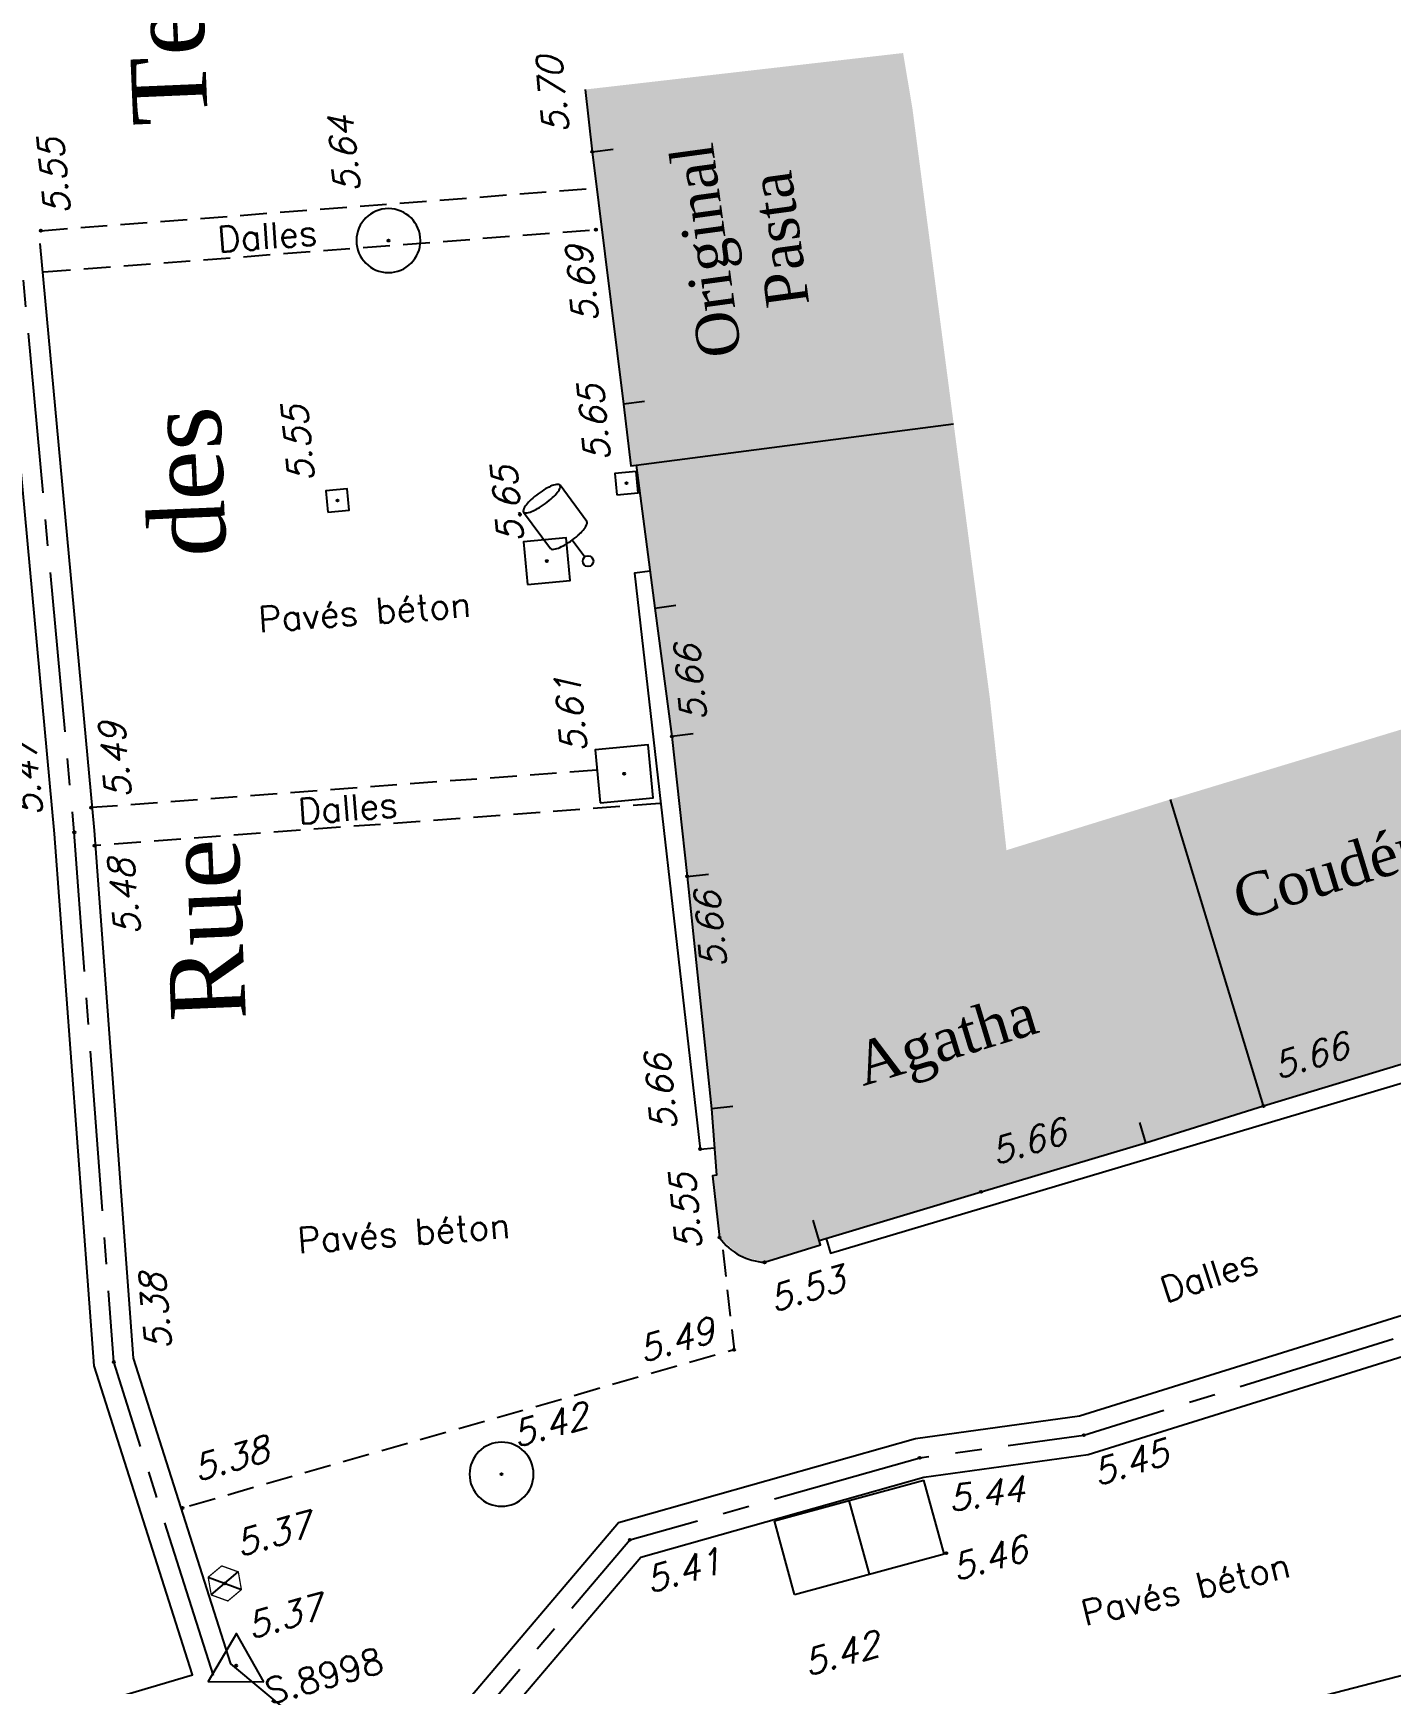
# Model space of a CAD drawing. Header units: metres. Extents: x 1379206 to 1379549, y 5225925 to 5226061.
# Drawn here: x 1379416.49 to 1379429.2, y 5226003.26 to 5226018.72 of the extents above; entities that cross this region are included whole.
import ezdxf
from ezdxf.enums import TextEntityAlignment as Align

# ---------------------------------------------------------------- set-up
doc = ezdxf.new("R2010")
doc.units = ezdxf.units.M
doc.header["$LTSCALE"] = 2
doc.header["$PDMODE"] = 32
doc.header["$PDSIZE"] = 0.02
doc.linetypes.add('AXES2', pattern=[1.125, 0.75, -0.125, 0.125, -0.125])
doc.linetypes.add('CACHE2', pattern=[0.1875, 0.125, -0.0625])
doc.layers.get('0').update_dxf_attribs({"color": 2})
for name, color, linetype in [('AEP_BC_HEX', 4, 'Continuous'), ('BA_COMMERC', 7, 'Continuous'), ('BA_SEUIL', 8, 'Continuous'), ('BA_VITRINE', 6, 'Continuous'), ('BORD_CC1', 7, 'AXES2'), ('BORD_REVET', 7, 'CACHE2'), ('EP_BRANCH', 5, 'Continuous'), ('EU_REGARD', 3, 'Continuous'), ('GDF_REG_CA', 30, 'Continuous'), ('MO_POUBEL', 7, 'Continuous'), ('PTT_CHAMB2', 3, 'Continuous'), ('STATION', 6, 'Continuous'), ('STATION_MAT', 6, 'Continuous'), ('SYMBOLE', 7, 'Continuous'), ('TopoAlt', 7, 'Continuous'), ('Topojis', 7, 'Continuous'), ('TXT_DETAIL', 7, 'Continuous'), ('TXT_NOM_BA', 7, 'Continuous'), ('TXT_ROUTE', 7, 'Continuous')]:
    doc.layers.add(name, color=color, linetype=linetype)
doc.styles.get("Standard").update_dxf_attribs({"font": 'romans.shx'})
doc.styles.add('TNR', font='times.ttf', dxfattribs={"width": 0.999})

# ---------------------------------------------------------------- blocks, each defined once
blk = doc.blocks.new('Tcpoint')
at = {"color": 0}
blk.add_point((0, 0), dxfattribs=at)
at = {"layer": 'TopoAlt'}
blk.add_attdef('ALT', (0.2, 0.2), '', height=0.24, dxfattribs=at)
blk = doc.blocks.new('t003')
at = {"color": 0}
blk.add_line((0, 0), (0, 0), dxfattribs=at)
blk.add_lwpolyline([(0.259834, -0.149954), (-0.000053, 0.3), (-0.259781, -0.150046)], close=True, dxfattribs=at)
blk = doc.blocks.new('CB002')
at = {"color": 0, "linetype": 'Continuous'}
for p, q in [((0, 1), (0, 0)), ((0, 1), (1, 1)), ((0.5, 1), (0.5, 0)), ((1, 1), (1, 0)), ((0, 0), (1, 0))]:
    blk.add_line(p, q, dxfattribs=at)
blk = doc.blocks.new('u014')
at = {"color": 0}
blk.add_line((0, 0), (0, 0), dxfattribs=at)
blk.add_circle((0, 0), 0.3, dxfattribs=at)
blk = doc.blocks.new('CB019')
at = {"color": 0}
for p, q in [((-0.156, -0.057), (0.156, 0.057)), ((-0.126, 0.109), (0.126, -0.109))]:
    blk.add_line(p, q, dxfattribs=at)
at = {"color": 0, "const_width": 0.012}
blk.add_lwpolyline([(-0.03, -0.164), (0.126, -0.109), (0.156, 0.057), (0.03, 0.164), (-0.126, 0.109), (-0.156, -0.057)], close=True, dxfattribs=at)
blk = doc.blocks.new('CB012')
at = {"color": 0}
blk.add_line((0, 0), (0, 0), dxfattribs=at)
blk.add_lwpolyline([(-0.1, -0.1), (-0.1, 0.1), (0.1, 0.1), (0.1, -0.1)], close=True, dxfattribs=at)
blk = doc.blocks.new('CB014')
at = {"color": 0}
blk.add_line((0, 0), (0, 0), dxfattribs=at)
blk.add_lwpolyline([(-0.2, -0.2), (-0.2, 0.2), (0.2, 0.2), (0.2, -0.2)], close=True, dxfattribs=at)
blk = doc.blocks.new('CB020')
at = {"color": 0}
for p, q in [((-0.212, 0.729), (-0.212, 0.304)), ((0.212, 0.304), (0.212, 0.729)), ((0, 0.248), (0, 0.05))]:
    blk.add_line(p, q, dxfattribs=at)
blk.add_lwpolyline([(-0.212, 0.729, 0.254607), (-0.203, 0.712, 0.078184), (-0.15, 0.688, 0.037786), (-0.087, 0.677, 0.027603), (0, 0.672, 0.027603), (0.087, 0.677, 0.037786), (0.15, 0.688, 0.078184), (0.203, 0.712, 0.254607), (0.212, 0.729, 0.254607), (0.203, 0.745, 0.078184), (0.15, 0.769, 0.037786), (0.087, 0.781, 0.027603), (0, 0.785, 0.027603), (-0.087, 0.781, 0.037786), (-0.15, 0.769, 0.078184), (-0.203, 0.745, 0.254607)], format="xyb", close=True, dxfattribs=at)
blk.add_circle((0, 0), 0.05, dxfattribs=at)
for centre, radius, start, end in [((-0.192, 0.304), 0.0197, 180, 237.1376), ((-0.102, 0.445), 0.187, 237.1376, 255.0197), ((-0.041, 0.673), 0.423, 255.0197, 263.6754), ((0, 1.039), 0.792, 263.6754, 270), ((0, 1.039), 0.792, 270, 276.3246), ((0.041, 0.673), 0.423, 276.3246, 284.9803), ((0.102, 0.445), 0.187, 284.9803, 302.8624), ((0.192, 0.304), 0.0197, 302.8624, 0)]:
    blk.add_arc(centre, radius, start, end, dxfattribs=at)
blk = doc.blocks.new('CB015')
at = {"color": 0}
blk.add_line((0, 0), (0, 0), dxfattribs=at)
blk.add_lwpolyline([(-0.25, -0.25), (-0.25, 0.25), (0.25, 0.25), (0.25, -0.25)], close=True, dxfattribs=at)

msp = doc.modelspace()

# ---------------------------------------------------------------- hatches: boundary and pattern name
at = {"layer": 'BA_COMMERC'}
h = msp.add_hatch(color=9, dxfattribs=at)
edge = h.paths.add_edge_path()
edge.add_line((1379459.841, 5226019.832), (1379460.519, 5226020.286))
edge.add_line((1379460.519, 5226020.286), (1379464.028, 5226022.657))
edge.add_line((1379464.028, 5226022.657), (1379464.486, 5226022.969))
edge.add_line((1379464.486, 5226022.969), (1379464.441, 5226023.035))
edge.add_line((1379464.441, 5226023.035), (1379464.749, 5226023.243))
edge.add_line((1379464.749, 5226023.243), (1379468.091, 5226025.462))
edge.add_line((1379468.091, 5226025.462), (1379468.376, 5226025.686))
edge.add_line((1379468.376, 5226025.686), (1379468.486, 5226025.52))
edge.add_line((1379468.486, 5226025.52), (1379468.86, 5226025.766))
edge.add_line((1379468.86, 5226025.766), (1379469.755, 5226026.351))
edge.add_line((1379469.755, 5226026.351), (1379470.108, 5226026.592))
edge.add_line((1379470.108, 5226026.592), (1379470.012, 5226026.733))
edge.add_line((1379470.012, 5226026.733), (1379470.367, 5226026.972))
edge.add_line((1379470.367, 5226026.972), (1379471.045, 5226027.637))
edge.add_line((1379471.045, 5226027.637), (1379471.175, 5226027.749))
edge.add_line((1379471.175, 5226027.749), (1379471.278, 5226027.63))
edge.add_line((1379471.278, 5226027.63), (1379471.971, 5226028.228))
edge.add_line((1379471.971, 5226028.228), (1379471.886, 5226028.327))
edge.add_line((1379471.886, 5226028.327), (1379472.643, 5226028.953))
edge.add_line((1379472.643, 5226028.953), (1379474.068, 5226030.201))
edge.add_line((1379474.068, 5226030.201), (1379474.779, 5226030.85))
edge.add_line((1379474.779, 5226030.85), (1379474.864, 5226030.752))
edge.add_line((1379474.864, 5226030.752), (1379475.564, 5226031.357))
edge.add_line((1379475.564, 5226031.357), (1379475.439, 5226031.501))
edge.add_line((1379475.439, 5226031.501), (1379475.902, 5226031.798))
edge.add_line((1379475.902, 5226031.798), (1379476.011, 5226032.161))
edge.add_line((1379476.011, 5226032.161), (1379476.135, 5226032.122))
edge.add_line((1379476.135, 5226032.122), (1379476.4, 5226032.971))
edge.add_line((1379476.4, 5226032.971), (1379476.272, 5226033.011))
edge.add_line((1379476.272, 5226033.011), (1379477.176, 5226035.925))
edge.add_line((1379477.176, 5226035.925), (1379477.878, 5226038.259))
edge.add_line((1379477.878, 5226038.259), (1379477.93, 5226038.293))
edge.add_line((1379477.93, 5226038.293), (1379478.789, 5226041.116))
edge.add_line((1379478.789, 5226041.116), (1379478.894, 5226041.082))
edge.add_line((1379478.894, 5226041.082), (1379479.17, 5226041.915))
edge.add_line((1379479.17, 5226041.915), (1379479.056, 5226041.953))
edge.add_line((1379479.056, 5226041.953), (1379479.145, 5226042.307))
edge.add_line((1379479.145, 5226042.307), (1379476.029, 5226043.181))
edge.add_line((1379476.029, 5226043.181), (1379474.884, 5226039.154))
edge.add_line((1379474.884, 5226039.154), (1379474.171, 5226036.857))
edge.add_line((1379474.171, 5226036.857), (1379473.087, 5226033.556))
edge.add_line((1379473.087, 5226033.556), (1379471.239, 5226031.769))
edge.add_line((1379471.239, 5226031.769), (1379469.082, 5226030.063))
edge.add_line((1379469.082, 5226030.063), (1379468.652, 5226029.724))
edge.add_line((1379468.652, 5226029.724), (1379465.355, 5226027.49))
edge.add_line((1379465.355, 5226027.49), (1379464.696, 5226027.042))
edge.add_line((1379464.696, 5226027.042), (1379461.05, 5226024.596))
edge.add_line((1379461.05, 5226024.596), (1379460.145, 5226023.944))
edge.add_line((1379460.145, 5226023.944), (1379458.693, 5226023.076))
edge.add_line((1379458.693, 5226023.076), (1379456.469, 5226021.825))
edge.add_line((1379456.469, 5226021.825), (1379453.891, 5226020.429))
edge.add_line((1379453.891, 5226020.429), (1379451.368, 5226018.962))
edge.add_line((1379451.368, 5226018.962), (1379448.616, 5226018.23))
edge.add_line((1379448.616, 5226018.23), (1379444.459, 5226016.968))
edge.add_line((1379444.459, 5226016.968), (1379443.585, 5226016.709))
edge.add_line((1379443.585, 5226016.709), (1379440.148, 5226015.695))
edge.add_line((1379440.148, 5226015.695), (1379438.598, 5226015.228))
edge.add_line((1379438.598, 5226015.228), (1379434.086, 5226013.763))
edge.add_line((1379434.086, 5226013.763), (1379431.001, 5226012.734))
edge.add_line((1379431.001, 5226012.734), (1379429.364, 5226012.211))
edge.add_line((1379429.364, 5226012.211), (1379427.135, 5226011.536))
edge.add_line((1379427.135, 5226011.536), (1379425.61, 5226011.064))
edge.add_line((1379425.61, 5226011.064), (1379425.454, 5226012.491))
edge.add_line((1379425.454, 5226012.491), (1379425.29, 5226013.724))
edge.add_line((1379425.29, 5226013.724), (1379424.73, 5226018.004))
edge.add_line((1379424.73, 5226018.004), (1379424.642, 5226018.531))
edge.add_line((1379424.642, 5226018.531), (1379421.662, 5226018.189))
edge.add_line((1379421.662, 5226018.189), (1379421.729, 5226017.605))
edge.add_line((1379421.729, 5226017.605), (1379422.021, 5226015.241))
edge.add_line((1379422.021, 5226015.241), (1379422.091, 5226014.663))
edge.add_line((1379422.091, 5226014.663), (1379422.141, 5226014.669))
edge.add_line((1379422.141, 5226014.669), (1379422.316, 5226013.332))
edge.add_line((1379422.316, 5226013.332), (1379422.476, 5226012.129))
edge.add_line((1379422.476, 5226012.129), (1379422.619, 5226010.819))
edge.add_line((1379422.619, 5226010.819), (1379422.846, 5226008.642))
edge.add_line((1379422.846, 5226008.642), (1379422.895, 5226008.019))
edge.add_line((1379422.895, 5226008.019), (1379422.855, 5226008.014))
edge.add_line((1379422.855, 5226008.014), (1379422.922, 5226007.436))
edge.add_line((1379422.922, 5226007.436), (1379423.113, 5226007.268))
edge.add_line((1379423.113, 5226007.268), (1379423.344, 5226007.204))
edge.add_line((1379423.344, 5226007.204), (1379423.868, 5226007.369))
edge.add_line((1379423.868, 5226007.369), (1379423.856, 5226007.407))
edge.add_line((1379423.856, 5226007.407), (1379426.912, 5226008.322))
edge.add_line((1379426.912, 5226008.322), (1379428.018, 5226008.668))
edge.add_line((1379428.018, 5226008.668), (1379431.011, 5226009.575))
edge.add_line((1379431.011, 5226009.575), (1379431.916, 5226009.808))
edge.add_line((1379431.916, 5226009.808), (1379432.611, 5226010.047))
edge.add_line((1379432.611, 5226010.047), (1379432.625, 5226009.999))
edge.add_line((1379432.625, 5226009.999), (1379433.098, 5226010.137))
edge.add_line((1379433.098, 5226010.137), (1379433.078, 5226010.204))
edge.add_line((1379433.078, 5226010.204), (1379433.522, 5226010.33))
edge.add_line((1379433.522, 5226010.33), (1379433.5, 5226010.407))
edge.add_line((1379433.5, 5226010.407), (1379434.829, 5226010.851))
edge.add_line((1379434.829, 5226010.851), (1379435.784, 5226011.153))
edge.add_line((1379435.784, 5226011.153), (1379437.04, 5226011.523))
edge.add_line((1379437.04, 5226011.523), (1379437.064, 5226011.436))
edge.add_line((1379437.064, 5226011.436), (1379437.785, 5226011.635))
edge.add_line((1379437.785, 5226011.635), (1379439.557, 5226012.187))
edge.add_line((1379439.557, 5226012.187), (1379441.942, 5226012.877))
edge.add_line((1379441.942, 5226012.877), (1379442.978, 5226013.171))
edge.add_line((1379442.978, 5226013.171), (1379446.413, 5226014.272))
edge.add_line((1379446.413, 5226014.272), (1379446.968, 5226014.412))
edge.add_line((1379446.968, 5226014.412), (1379450.407, 5226015.504))
edge.add_line((1379450.407, 5226015.504), (1379451.213, 5226015.762))
edge.add_line((1379451.213, 5226015.762), (1379451.416, 5226015.4))
edge.add_line((1379451.416, 5226015.4), (1379451.775, 5226015.588))
edge.add_line((1379451.775, 5226015.588), (1379451.804, 5226015.536))
edge.add_line((1379451.804, 5226015.536), (1379452.405, 5226015.877))
edge.add_line((1379452.405, 5226015.877), (1379452.312, 5226016.041))
edge.add_line((1379452.312, 5226016.041), (1379454.389, 5226017.248))
edge.add_line((1379454.389, 5226017.248), (1379454.49, 5226017.067))
edge.add_line((1379454.49, 5226017.067), (1379455.001, 5226017.351))
edge.add_line((1379455.001, 5226017.351), (1379454.914, 5226017.508))
edge.add_line((1379454.914, 5226017.508), (1379457.529, 5226018.98))
edge.add_line((1379457.529, 5226018.98), (1379457.616, 5226018.822))
edge.add_line((1379457.616, 5226018.822), (1379458.089, 5226019.088))
edge.add_line((1379458.089, 5226019.088), (1379458.045, 5226019.166))
edge.add_line((1379458.045, 5226019.166), (1379458.114, 5226019.187))
edge.add_line((1379458.114, 5226019.187), (1379458.136, 5226019.153))
edge.add_line((1379458.136, 5226019.153), (1379458.315, 5226019.271))
edge.add_line((1379458.315, 5226019.271), (1379459.236, 5226019.763))
edge.add_line((1379459.236, 5226019.763), (1379459.649, 5226020))
edge.add_line((1379459.649, 5226020), (1379459.72, 5226019.905))
edge.add_arc((1379459.87, 5226020.017), 0.187, 216.5712, 261.0281)

# ---------------------------------------------------------------- linework, layer by layer
for points in [[(1379421.662, 5226018.189), (1379421.729, 5226017.605), (1379421.927, 5226017.629)], [(1379422.22, 5226015.266), (1379422.021, 5226015.241), (1379422.091, 5226014.663), (1379422.141, 5226014.669), (1379422.316, 5226013.332), (1379422.514, 5226013.358)], [(1379422.141, 5226014.669), (1379425.115, 5226015.058)], [(1379422.674, 5226012.155), (1379422.476, 5226012.129), (1379422.619, 5226010.819), (1379422.818, 5226010.84)], [(1379426.855, 5226008.514), (1379426.912, 5226008.322), (1379428.018, 5226008.668), (1379427.148, 5226011.54)]]:
    msp.add_lwpolyline(points, dxfattribs=at)
msp.add_lwpolyline([(1379423.045, 5226008.663), (1379422.846, 5226008.642), (1379422.895, 5226008.019), (1379422.855, 5226008.014), (1379422.922, 5226007.436, 0.116256), (1379423.113, 5226007.268, 0.109897), (1379423.344, 5226007.204), (1379423.868, 5226007.369), (1379423.856, 5226007.407), (1379423.798, 5226007.599)], format="xyb", dxfattribs=at)
at = {"layer": 'BA_SEUIL', "flags": 128}
for points in [[(1379421.729, 5226017.605), (1379422.021, 5226015.241)], [(1379422.316, 5226013.332), (1379422.476, 5226012.129)], [(1379425.372, 5226007.864), (1379426.912, 5226008.322)]]:
    msp.add_lwpolyline(points, dxfattribs=at)
at = {"layer": 'BA_SEUIL'}
for points in [[(1379422.271, 5226013.677), (1379422.126, 5226013.658), (1379422.741, 5226008.265), (1379422.875, 5226008.276)], [(1379423.92, 5226007.426), (1379423.961, 5226007.29), (1379432.339, 5226009.785), (1379432.287, 5226009.935)]]:
    msp.add_lwpolyline(points, dxfattribs=at)
at = {"layer": 'BA_VITRINE'}
for points in [[(1379422.619, 5226010.819), (1379422.846, 5226008.642)], [(1379428.018, 5226008.668), (1379431.011, 5226009.575), (1379430.829, 5226010.178)], [(1379423.856, 5226007.407), (1379425.372, 5226007.864)]]:
    msp.add_lwpolyline(points, dxfattribs=at)
at = {"layer": 'BORD_CC1', "linetype": 'Continuous', "flags": 128}
for points in [[(1379378.552, 5225991.448), (1379384.392, 5225993.267), (1379394.023, 5225996.221), (1379403.675, 5225999.123), (1379412.877, 5226001.829), (1379417.985, 5226003.34), (1379417.064, 5226006.235), (1379416.693, 5226011.217), (1379416.187, 5226016.714)], [(1379416.555, 5226016.748), (1379417.062, 5226011.248), (1379417.43, 5226006.305), (1379418.341, 5226003.442), (1379419.571, 5226002.416)], [(1379419.939, 5226002.37), (1379421.976, 5226004.767), (1379424.759, 5226005.553), (1379426.295, 5226005.765), (1379436.203, 5226008.858), (1379447.083, 5226012.502)], [(1379420.221, 5226002.131), (1379422.185, 5226004.441), (1379424.835, 5226005.19), (1379426.375, 5226005.402), (1379436.317, 5226008.506), (1379447.201, 5226012.151)], [(1379420.277, 5226002.075), (1379422.731, 5226001.513), (1379426.947, 5226002.723), (1379437.167, 5226005.371), (1379441.065, 5226006.333), (1379448.749, 5226008.68)]]:
    msp.add_lwpolyline(points, dxfattribs=at)
at = {"layer": 'BORD_CC1', "flags": 128}
for points in [[(1379418.181, 5226003.334), (1379417.247, 5226006.27), (1379416.877, 5226011.232), (1379416.371, 5226016.731)], [(1379420.08, 5226002.25), (1379422.081, 5226004.604), (1379424.797, 5226005.372), (1379426.335, 5226005.584), (1379436.26, 5226008.682), (1379447.142, 5226012.327)]]:
    msp.add_lwpolyline(points, dxfattribs=at)
at = {"layer": 'BORD_REVET', "flags": 128}
for points in [[(1379416.563, 5226016.867), (1379421.741, 5226017.264)], [(1379416.593, 5226016.48), (1379421.771, 5226016.877)], [(1379421.77, 5226011.814), (1379417.041, 5226011.463)], [(1379422.362, 5226011.501), (1379417.068, 5226011.107)], [(1379422.953, 5226007.32), (1379423.058, 5226006.384), (1379417.89, 5226004.902)]]:
    msp.add_lwpolyline(points, dxfattribs=at)

# ---------------------------------------------------------------- block references
at = {"layer": 'AEP_BC_HEX', "yscale": -1.000000000289614, "rotation": 359.5638940269182}
msp.add_blockref('CB019', (1379418.287, 5226004.196), dxfattribs=at)
at = {"layer": 'EP_BRANCH', "yscale": -1.000000000289614, "rotation": 95.38175336405413}
msp.add_blockref('CB012', (1379422.05, 5226014.502), dxfattribs=at)
at = {"layer": 'EU_REGARD', "yscale": -1.000000000289614}
for p, rotation in [((1379419.82, 5226016.774), 95.38175336405413), ((1379420.88, 5226005.219), 359.5638940269182)]:
    msp.add_blockref('u014', p, dxfattribs=dict(at, rotation=rotation))
at = {"layer": 'GDF_REG_CA', "yscale": -1.000000000289614, "rotation": 95.38175336405413}
msp.add_blockref('CB012', (1379419.343, 5226014.339), dxfattribs=at)
at = {"layer": 'MO_POUBEL', "rotation": 36.44867001805896}
msp.add_blockref('CB020', (1379421.69, 5226013.771), dxfattribs=at)
at = {"layer": 'PTT_CHAMB2', "xscale": 1.451817915545865, "yscale": -0.7144821665818705, "rotation": 15.28781248292081}
msp.add_blockref('CB002', (1379423.437, 5226004.781), dxfattribs=at)
at = {"layer": 'STATION'}
ref = msp.add_blockref('Tcpoint', (1379418.393, 5226003.426), dxfattribs=dict(at, rotation=15.99643853119058))
ref.add_attrib('MAT', 'S.8998', (1379418.707, 5226003.058), dxfattribs={"layer": 'STATION_MAT', "height": 0.24, "rotation": 15.9964})
ref.add_attrib('ALT', '5.37', (1379418.53, 5226003.673), dxfattribs={"layer": 'TopoAlt', "height": 0.24, "rotation": 15.9964, "oblique": 18})
at = {"layer": 'STATION', "rotation": 359.5638940269182}
msp.add_blockref('t003', (1379418.393, 5226003.426), dxfattribs=at)
at = {"layer": 'SYMBOLE', "yscale": -1.000000000289614, "rotation": 95.38175336405413}
for name, p in [('CB014', (1379421.304, 5226013.772)), ('CB015', (1379422.028, 5226011.78))]:
    msp.add_blockref(name, p, dxfattribs=at)
at = {"layer": 'Topojis'}
ref = msp.add_blockref('Tcpoint', (1379421.729, 5226017.605), dxfattribs=dict(at, rotation=95.38175336405413))
ref.add_attrib('ALT', '5.70', (1379421.511, 5226017.785), dxfattribs={"layer": 'TopoAlt', "height": 0.24, "rotation": 95.3818, "oblique": 18})
ref = msp.add_blockref('Tcpoint', (1379419.82, 5226016.774), dxfattribs=dict(at, rotation=95.38175336405413))
ref.add_attrib('ALT', '5.64', (1379419.555, 5226017.231), dxfattribs={"layer": 'TopoAlt', "height": 0.24, "rotation": 95.3818, "oblique": 18})
ref = msp.add_blockref('Tcpoint', (1379416.563, 5226016.867), dxfattribs=dict(at, rotation=95.38175336405413))
ref.add_attrib('ALT', '5.55', (1379416.839, 5226017.024), dxfattribs={"layer": 'TopoAlt', "height": 0.24, "rotation": 95.3818, "oblique": 18})
ref = msp.add_blockref('Tcpoint', (1379421.764, 5226016.877), dxfattribs=dict(at, rotation=95.38175336405413))
ref.add_attrib('ALT', '5.69', (1379421.787, 5226016.015), dxfattribs={"layer": 'TopoAlt', "height": 0.24, "rotation": 95.3818, "oblique": 18})
ref = msp.add_blockref('Tcpoint', (1379422.05, 5226014.502), dxfattribs=dict(at, rotation=95.38175336405413))
ref.add_attrib('ALT', '5.65', (1379421.898, 5226014.714), dxfattribs={"layer": 'TopoAlt', "height": 0.24, "rotation": 95.3818, "oblique": 18})
ref = msp.add_blockref('Tcpoint', (1379419.343, 5226014.339), dxfattribs=dict(at, rotation=95.38175336405413))
ref.add_attrib('ALT', '5.55', (1379419.125, 5226014.52), dxfattribs={"layer": 'TopoAlt', "height": 0.24, "rotation": 95.3818, "oblique": 18})
ref = msp.add_blockref('Tcpoint', (1379421.304, 5226013.772), dxfattribs=dict(at, rotation=95.38175336405413))
ref.add_attrib('ALT', '5.65', (1379421.086, 5226013.952), dxfattribs={"layer": 'TopoAlt', "height": 0.24, "rotation": 95.3818, "oblique": 18})
ref = msp.add_blockref('Tcpoint', (1379422.476, 5226012.129), dxfattribs=dict(at, rotation=95.38175336405413))
ref.add_attrib('ALT', '5.66', (1379422.802, 5226012.28), dxfattribs={"layer": 'TopoAlt', "height": 0.24, "rotation": 95.3818, "oblique": 18})
ref = msp.add_blockref('Tcpoint', (1379422.028, 5226011.78), dxfattribs=dict(at, rotation=95.38175336405413))
ref.add_attrib('ALT', '5.61', (1379421.681, 5226011.985), dxfattribs={"layer": 'TopoAlt', "height": 0.24, "rotation": 95.3818, "oblique": 18})
ref = msp.add_blockref('Tcpoint', (1379417.035, 5226011.463), dxfattribs=dict(at, rotation=95.38175336405413))
ref.add_attrib('ALT', '5.49', (1379417.412, 5226011.554), dxfattribs={"layer": 'TopoAlt', "height": 0.24, "rotation": 95.3818, "oblique": 18})
ref = msp.add_blockref('Tcpoint', (1379416.877, 5226011.232), dxfattribs=dict(at, rotation=95.38175336405413))
ref.add_attrib('ALT', '5.47', (1379416.58, 5226011.389), dxfattribs={"layer": 'TopoAlt', "height": 0.24, "rotation": 95.3818, "oblique": 18})
ref = msp.add_blockref('Tcpoint', (1379417.068, 5226011.107), dxfattribs=dict(at, rotation=95.38175336405413))
ref.add_attrib('ALT', '5.48', (1379417.498, 5226010.273), dxfattribs={"layer": 'TopoAlt', "height": 0.24, "rotation": 95.3818, "oblique": 18})
ref = msp.add_blockref('Tcpoint', (1379422.619, 5226010.819), dxfattribs=dict(at, rotation=95.38175336405413))
ref.add_attrib('ALT', '5.66', (1379422.99, 5226009.969), dxfattribs={"layer": 'TopoAlt', "height": 0.24, "rotation": 95.3818, "oblique": 18})
ref = msp.add_blockref('Tcpoint', (1379428.018, 5226008.668), dxfattribs=dict(at, rotation=17.12056340828071))
ref.add_attrib('ALT', '5.66', (1379428.15, 5226008.918), dxfattribs={"layer": 'TopoAlt', "height": 0.24, "rotation": 17.1206, "oblique": 18})
ref = msp.add_blockref('Tcpoint', (1379422.741, 5226008.265), dxfattribs=dict(at, rotation=95.26990925923657))
ref.add_attrib('ALT', '5.66', (1379422.523, 5226008.446), dxfattribs={"layer": 'TopoAlt', "height": 0.24, "rotation": 95.2699, "oblique": 18})
ref = msp.add_blockref('Tcpoint', (1379425.372, 5226007.864), dxfattribs=dict(at, rotation=17.12056340828071))
ref.add_attrib('ALT', '5.66', (1379425.504, 5226008.114), dxfattribs={"layer": 'TopoAlt', "height": 0.24, "rotation": 17.1206, "oblique": 18})
ref = msp.add_blockref('Tcpoint', (1379422.922, 5226007.436), dxfattribs=dict(at, rotation=95.26990925923657))
ref.add_attrib('ALT', '5.55', (1379422.756, 5226007.326), dxfattribs={"layer": 'TopoAlt', "height": 0.24, "rotation": 95.2699, "oblique": 18})
ref = msp.add_blockref('Tcpoint', (1379417.247, 5226006.27), dxfattribs=dict(at, rotation=95.38175336405413))
ref.add_attrib('ALT', '5.38', (1379417.79, 5226006.391), dxfattribs={"layer": 'TopoAlt', "height": 0.24, "rotation": 95.3818, "oblique": 18})
ref = msp.add_blockref('Tcpoint', (1379423.344, 5226007.204), dxfattribs=dict(at, rotation=17.12056340828071))
ref.add_attrib('ALT', '5.53', (1379423.427, 5226006.735), dxfattribs={"layer": 'TopoAlt', "height": 0.24, "rotation": 17.1206, "oblique": 18})
ref = msp.add_blockref('Tcpoint', (1379423.058, 5226006.384), dxfattribs=dict(at, rotation=15.99643853119058))
ref.add_attrib('ALT', '5.49', (1379422.199, 5226006.263), dxfattribs={"layer": 'TopoAlt', "height": 0.24, "rotation": 15.9964, "oblique": 18})
ref = msp.add_blockref('Tcpoint', (1379420.88, 5226005.219), dxfattribs=dict(at, rotation=15.99643853119058))
ref.add_attrib('ALT', '5.42', (1379421.018, 5226005.467), dxfattribs={"layer": 'TopoAlt', "height": 0.24, "rotation": 15.9964, "oblique": 18})
ref = msp.add_blockref('Tcpoint', (1379417.89, 5226004.902), dxfattribs=dict(at, rotation=15.99643853119058))
ref.add_attrib('ALT', '5.38', (1379418.027, 5226005.15), dxfattribs={"layer": 'TopoAlt', "height": 0.24, "rotation": 15.9964, "oblique": 18})
ref = msp.add_blockref('Tcpoint', (1379426.335, 5226005.584), dxfattribs=dict(at, rotation=17.12056340828071))
ref.add_attrib('ALT', '5.45', (1379426.459, 5226005.107), dxfattribs={"layer": 'TopoAlt', "height": 0.24, "rotation": 17.1206, "oblique": 18})
ref = msp.add_blockref('Tcpoint', (1379424.797, 5226005.372), dxfattribs=dict(at, rotation=7.841213436869534))
ref.add_attrib('ALT', '5.44', (1379425.078, 5226004.87), dxfattribs={"layer": 'TopoAlt', "height": 0.24, "rotation": 7.8412, "oblique": 18})
ref = msp.add_blockref('Tcpoint', (1379418.287, 5226004.196), dxfattribs=dict(at, rotation=15.99643853119058))
ref.add_attrib('ALT', '5.37', (1379418.424, 5226004.444), dxfattribs={"layer": 'TopoAlt', "height": 0.24, "rotation": 15.9964, "oblique": 18})
ref = msp.add_blockref('Tcpoint', (1379422.081, 5226004.604), dxfattribs=dict(at, rotation=15.78523096736835))
ref.add_attrib('ALT', '5.41', (1379422.265, 5226004.103), dxfattribs={"layer": 'TopoAlt', "height": 0.24, "rotation": 15.7852, "oblique": 18})
ref = msp.add_blockref('Tcpoint', (1379425.046, 5226004.48), dxfattribs=dict(at, rotation=15.78523096736835))
ref.add_attrib('ALT', '5.46', (1379425.134, 5226004.219), dxfattribs={"layer": 'TopoAlt', "height": 0.24, "rotation": 15.7852, "oblique": 18})
ref = msp.add_blockref('Tcpoint', (1379423.608, 5226003.081), dxfattribs=dict(at, rotation=15.78523096736835))
ref.add_attrib('ALT', '5.42', (1379423.746, 5226003.327), dxfattribs={"layer": 'TopoAlt', "height": 0.24, "rotation": 15.7852, "oblique": 18})

# ---------------------------------------------------------------- texts
at = {"layer": 'TXT_DETAIL'}
for s, rotation, p in [('Dalles', 4.1742, (1379418.227, 5226016.664)), ('Pavés béton', 4.2501, (1379418.61, 5226013.104)), ('Dalles', 4.1742, (1379418.981, 5226011.307)), ('Pavés béton', 4.2501, (1379418.977, 5226007.286)), ('Dalles', 18.0717, (1379427.101, 5226006.822)), ('Pavés béton', 13.498, (1379426.346, 5226003.794))]:
    msp.add_text(s, height=0.24, rotation=rotation, dxfattribs=at).set_placement(p)
at = {"layer": 'TXT_NOM_BA', "style": 'TNR'}
for s, rotation, p in [('Original', 97.7615, (1379422.794, 5226016.679)), ('Pasta', 97.7615, (1379423.479, 5226016.785)), ('Coudémail', 16.9351, (1379429.021, 5226010.981)), ('Agatha', 16.9351, (1379425.041, 5226009.298))]:
    msp.add_text(s, height=0.4, rotation=rotation, dxfattribs=at).set_placement(p, align=Align.MIDDLE_CENTER)
at = {"layer": 'TXT_ROUTE', "style": 'TNR'}
msp.add_text('Rue          des          Templiers', height=0.7, rotation=92.4301, dxfattribs=at).set_placement((1379418.486, 5226009.48))

doc.saveas('drawing.dxf')
